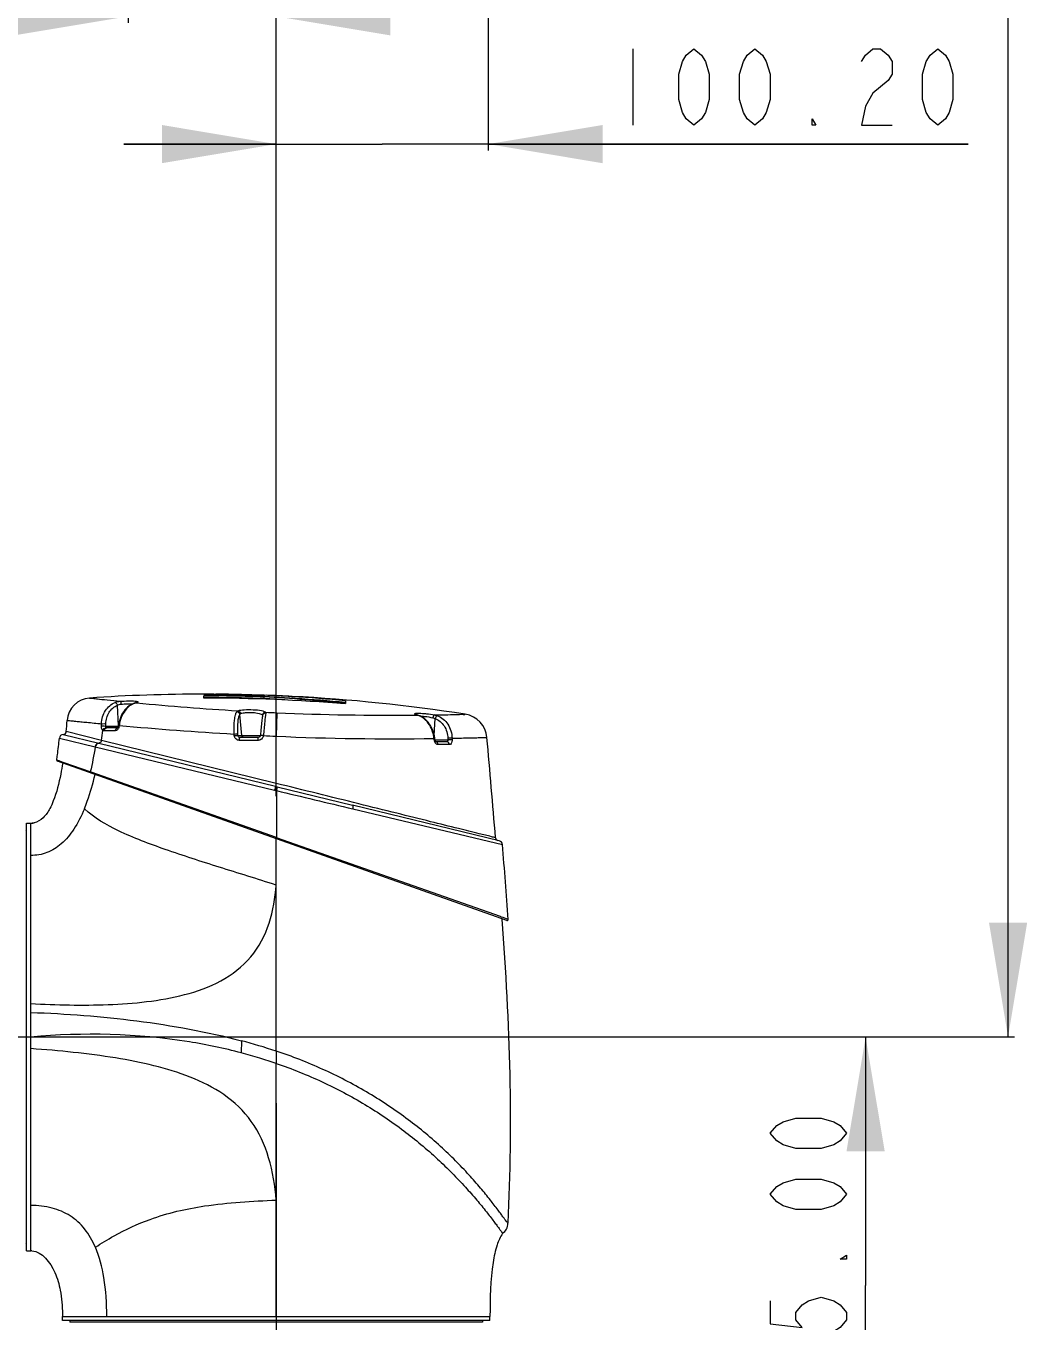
# Model space of a CAD drawing. Header units: millimetres. Extents: x 0 to 1173, y -4 to 841.
# Drawn here: x 1005.9 to 1084.8, y 190.2 to 292.3 of the extents above; entities that cross this region are included whole.
import ezdxf

# ---------------------------------------------------------------- set-up
doc = ezdxf.new("R2010")
doc.units = ezdxf.units.MM
doc.header["$LTSCALE"] = 65.395
doc.layers.get('0').update_dxf_attribs({"linetype": 'CONTINUOUS'})
for name, color, linetype in [('0_END_MODULE_W_CAM_SOLIFIED_BL2', 7, 'CONTINUOUS'), ('J_900_EXP_DH_BL10', 7, 'CONTINUOUS'), ('J_900_EXP_DH_BL9', 7, 'CONTINUOUS'), ('TMA25S_ARM1_756_BL8', 7, 'CONTINUOUS'), ('TMBB_BASE_CNN_BL7', 7, 'CONTINUOUS')]:
    doc.layers.add(name, color=color, linetype=linetype)
doc.styles.get("Standard").update_dxf_attribs({"font": 'txt', "width": 0.8})
doc.dimstyles.new('DIMSTYLE_1', dxfattribs={"dimtxt": 6, "dimasz": 9, "dimexe": 0.5, "dimexo": 0, "dimgap": 1.5, "dimtad": 1, "dimlfac": 6, "dimzin": 0, "dimdsep": 46, "dimtxsty": 'Standard', "dimblk": '_FILLED', "dimblk1": '_FILLED', "dimblk2": '_FILLED', "dimcen": 0.09, "dimadec": 0, "dimazin": 0, "dimtp": 0.01, "dimtm": 0.01, "dimtfac": 1, "dimtofl": 0, "dimtmove": 0, "dimatfit": 3, "dimldrblk": '_FILLED', "dimfxl": 0, "dimtolj": 1, "dimtzin": 0, "dimarcsym": 0})

# ---------------------------------------------------------------- blocks, each defined once
blk = doc.blocks.new('_FILLED')
at = {"color": 0, "linetype": 'ByBlock'}
blk.add_solid([(0, 0), (-1, 0.167), (-1, -0.167)], dxfattribs=at)
blk = doc.blocks.new('*D39')
at = {"color": 2, "linetype": 'Continuous'}
for p, q in [((1047.41, 529.81), (1083.8, 529.81)), ((1083.3, 529.81), (1083.3, 371.23)), ((1083.3, 212.65), (1083.3, 371.23)), ((1010.83, 212.65), (1083.8, 212.65))]:
    blk.add_line(p, q, dxfattribs=at)
at = {"color": 2, "linetype": 'Continuous', "xscale": 9, "yscale": 9, "zscale": 9}
for p, rotation in [((1083.3, 529.81), 90), ((1083.3, 212.65), 270)]:
    blk.add_blockref('_FILLED', p, dxfattribs=dict(at, rotation=rotation))
blk = doc.blocks.new('*D34')
at = {"color": 2, "linetype": 'Continuous'}
for p, q in [((988.7, 212.65), (1072.58, 212.65)), ((1072.08, 212.65), (1072.08, 193.07)), ((1072.08, 173.48), (1072.08, 193.07)), ((1013.32, 173.48), (1072.58, 173.48))]:
    blk.add_line(p, q, dxfattribs=at)
at = {"color": 2, "linetype": 'Continuous', "xscale": 9, "yscale": 9, "zscale": 9}
for p, rotation in [((1072.08, 212.65), 90), ((1072.08, 173.48), 270)]:
    blk.add_blockref('_FILLED', p, dxfattribs=dict(at, rotation=rotation))
blk = doc.blocks.new('*D36')
at = {"color": 2, "linetype": 'Continuous'}
for p, q in [((983.5, 232.32), (983.5, 157.01)), ((1025.66, 207.45), (1025.66, 157.01)), ((983.5, 157.51), (971.5, 157.51)), ((971.5, 157.51), (1004.58, 157.51)), ((1077.62, 157.51), (1004.58, 157.51)), ((1025.66, 157.51), (1077.62, 157.51))]:
    blk.add_line(p, q, dxfattribs=at)
at = {"color": 2, "linetype": 'Continuous', "xscale": 9, "yscale": 9, "zscale": 9}
blk.add_blockref('_FILLED', (983.5, 157.51), dxfattribs=at)
at = {"color": 2, "linetype": 'Continuous', "xscale": 9, "yscale": 9, "zscale": 9, "rotation": 180}
blk.add_blockref('_FILLED', (1025.66, 157.51), dxfattribs=at)
blk = doc.blocks.new('J_900_EXP_DH_BL9', base_point=(532.0064, 323.1577))
at = {"layer": 'J_900_EXP_DH_BL9', "color": 7, "linetype": 'Continuous'}
for p, q in [((1005.9969, 228.8491), (1005.9469, 228.8991)), ((1005.9969, 196.4491), (1005.9469, 196.3991))]:
    blk.add_line(p, q, dxfattribs=at)
blk = doc.blocks.new('*D38')
at = {"color": 2, "linetype": 'Continuous'}
for p, q in [((1014, 386.78), (1014, 292.52)), ((1014, 293.02), (1002, 293.02)), ((1002, 293.02), (1019.83, 293.02)), ((1080.64, 293.02), (1019.83, 293.02)), ((1025.66, 239.99), (1025.66, 293.52)), ((1025.66, 293.02), (1080.64, 293.02))]:
    blk.add_line(p, q, dxfattribs=at)
at = {"color": 2, "linetype": 'Continuous', "xscale": 9, "yscale": 9, "zscale": 9}
blk.add_blockref('_FILLED', (1014, 293.02), dxfattribs=at)
at = {"color": 2, "linetype": 'Continuous', "xscale": 9, "yscale": 9, "zscale": 9, "rotation": 180}
blk.add_blockref('_FILLED', (1025.66, 293.02), dxfattribs=at)
blk = doc.blocks.new('*D40')
at = {"color": 2, "linetype": 'Continuous'}
for p, q in [((1042.36, 519.1), (1042.36, 282.46)), ((1025.66, 282.96), (1013.66, 282.96)), ((1013.66, 282.96), (1034.01, 282.96)), ((1025.66, 231.62), (1025.66, 283.46)), ((1080.16, 282.96), (1034.01, 282.96)), ((1042.36, 282.96), (1080.16, 282.96))]:
    blk.add_line(p, q, dxfattribs=at)
at = {"color": 2, "linetype": 'Continuous', "xscale": 9, "yscale": 9, "zscale": 9}
blk.add_blockref('_FILLED', (1025.66, 282.96), dxfattribs=at)
at = {"color": 2, "linetype": 'Continuous', "xscale": 9, "yscale": 9, "zscale": 9, "rotation": 180}
blk.add_blockref('_FILLED', (1042.36, 282.96), dxfattribs=at)
blk = doc.blocks.new('0_END_MODULE_W_CAM_SOLIFIED_BL2', base_point=(670.806, 355.8574))
at = {"layer": '0_END_MODULE_W_CAM_SOLIFIED_BL2', "color": 2, "linetype": 'Continuous'}
dim = blk.add_linear_dim(base=(1083.297, 212.6491), p1=(1047.4124, 529.8074), p2=(1010.8302, 212.6491), angle=270, dimstyle='DIMSTYLE_1', dxfattribs=at)
dim.commit()
dim.dimension.update_dxf_attribs({"geometry": '*D39', "text_midpoint": (1083.297, 354.4283), "dimtype": 160})
blk = doc.blocks.new('TMBB_BASE_CNN_BL7', base_point=(653.7669, 254.0207))
at = {"layer": 'TMBB_BASE_CNN_BL7', "color": 2, "linetype": 'Continuous'}
for points in [[(1070.5756, 205.0658), (1070.0756, 204.4658), (1069.5756, 204.1658), (1068.5756, 203.8658), (1066.5756, 203.8658), (1065.5756, 204.1658), (1065.0756, 204.4658), (1064.5755, 205.0658), (1065.0756, 205.6658), (1065.5756, 205.9658), (1066.5756, 206.2658), (1068.5756, 206.2658), (1069.5756, 205.9658), (1070.0756, 205.6658), (1070.5756, 205.0658)], [(1070.5756, 200.2658), (1070.0756, 199.6658), (1069.5756, 199.3658), (1068.5756, 199.0658), (1066.5756, 199.0658), (1065.5756, 199.3658), (1065.0756, 199.6658), (1064.5755, 200.2658), (1065.0756, 200.8658), (1065.5756, 201.1658), (1066.5756, 201.4658), (1068.5756, 201.4658), (1069.5756, 201.1658), (1070.0756, 200.8658), (1070.5756, 200.2658)], [(1070.5756, 195.4658), (1070.5756, 195.1658), (1070.0756, 195.1658), (1070.5756, 195.4658)], [(1064.5755, 191.8658), (1064.5755, 190.0658), (1067.0756, 189.7658), (1066.5756, 190.3658), (1066.5756, 190.9658), (1067.0756, 191.5658), (1067.5756, 191.8658), (1068.5756, 192.1658), (1069.5756, 191.8658), (1070.0756, 191.5658), (1070.5756, 190.9658), (1070.5756, 190.3658), (1070.0756, 189.7658), (1069.5756, 189.4658)]]:
    blk.add_lwpolyline(points, dxfattribs=at)
dim = blk.add_linear_dim(base=(1072.0756, 212.6491), p1=(1013.3164, 173.4824), p2=(988.6969, 212.6491), angle=90, dimstyle='DIMSTYLE_1', dxfattribs=at)
dim.commit()
dim.dimension.update_dxf_attribs({"geometry": '*D34', "text_midpoint": (1072.0756, 178.6658), "dimtype": 160})
blk = doc.blocks.new('TMA25S_ARM1_756_BL8', base_point=(656.9901, 283.1745))
at = {"layer": 'TMA25S_ARM1_756_BL8', "color": 2, "linetype": 'Continuous'}
dim = blk.add_linear_dim(base=(1025.6636, 157.5114), p1=(983.4969, 232.3158), p2=(1025.6636, 207.4491), dimstyle='DIMSTYLE_1', dxfattribs=at)
dim.commit()
dim.dimension.update_dxf_attribs({"geometry": '*D36', "text_midpoint": (1048.8242, 157.5114), "dimtype": 160})
blk = doc.blocks.new('J_900_EXP_DH_BL10', base_point=(658.2783, 323.5593))
at = {"layer": 'J_900_EXP_DH_BL10', "color": 2, "linetype": 'Continuous'}
blk.add_line((1053.7593, 290.4597), (1053.7593, 284.4597), dxfattribs=at)
at = {"layer": 'J_900_EXP_DH_BL10', "color": 7, "linetype": 'Continuous'}
for p, q in [((1014.3163, 238.8567), (1014.1872, 238.7901)), ((1014.3725, 238.8812), (1014.316, 238.8566)), ((1014.3163, 238.8567), (1014.316, 238.8566)), ((1014.4282, 238.9036), (1014.3725, 238.8812)), ((1014.4827, 238.9236), (1014.4282, 238.9036)), ((1014.5359, 238.9409), (1014.4827, 238.9236)), ((1014.5877, 238.9555), (1014.5359, 238.9409)), ((1014.5955, 238.9575), (1014.5877, 238.9555)), ((1014.6024, 238.9595), (1014.5918, 238.9566)), ((1019.9694, 239.6169), (1019.9694, 239.6491)), ((1019.9694, 239.3342), (1019.9694, 239.5073)), ((1020.7546, 239.6462), (1020.8914, 239.6452)), ((1024.6931, 239.4298), (1024.6931, 239.2962)), ((1024.7229, 239.4619), (1024.6949, 239.4635)), ((1024.7207, 239.5565), (1024.7207, 239.4605)), ((1026.8572, 239.4508), (1026.9136, 239.4474)), ((1031.1234, 238.9181), (1031.1015, 238.9206)), ((1031.1234, 239.1202), (1031.1234, 238.9181)), ((1013.2309, 237.163), (1013.157, 238.7811)), ((1022.9417, 236.3846), (1022.7996, 238.0555)), ((1024.5837, 237.9488), (1024.5735, 237.8827)), ((1024.5857, 237.9607), (1024.5837, 237.9488)), ((1024.5857, 237.9607), (1024.5854, 237.9591)), ((1025.719, 238.1832), (1025.6517, 236.3334)), ((1036.6862, 238.0338), (1036.6854, 238.0342)), ((1036.6895, 238.0321), (1036.6862, 238.0338)), ((1036.6877, 237.9931), (1036.777, 237.9939)), ((1036.8156, 237.9877), (1036.816, 237.9876)), ((1036.85, 237.9771), (1036.8156, 237.9877)), ((1036.895, 237.9619), (1036.85, 237.9771)), ((1036.9963, 237.9224), (1036.9855, 237.9269)), ((1012.2329, 237.1346), (1013.2322, 237.1346)), ((1013.1773, 236.9824), (1012.3037, 236.9824)), ((1013.1684, 236.9921), (1013.1643, 236.9876)), ((1013.2345, 237.1903), (1013.2286, 237.1451)), ((1013.2295, 237.145), (1013.2286, 237.1451)), ((1013.239, 237.2233), (1013.2345, 237.1903)), ((1013.2679, 237.3887), (1013.239, 237.2233)), ((1013.2956, 237.1829), (1013.2904, 237.1375)), ((1038.1107, 236.3972), (1038.1717, 237.7304)), ((1008.5788, 236.1733), (1011.3972, 235.4994)), ((1008.8928, 236.474), (1011.6897, 235.7875)), ((1011.9088, 236.0062), (1009.1287, 236.7027)), ((1011.6897, 235.7875), (1011.7015, 235.7846)), ((1011.7015, 235.7846), (1025.6052, 232.3899)), ((1025.6586, 232.6165), (1011.9089, 236.0062)), ((1012.9868, 236.7583), (1012.0998, 236.7583)), ((1022.3569, 236.3869), (1022.3494, 236.5042)), ((1022.6487, 236.3846), (1022.6413, 236.502)), ((1022.6487, 236.3846), (1024.4144, 236.3846)), ((1024.2479, 236.2324), (1022.8063, 236.2324)), ((1038.0902, 236.1425), (1038.0888, 236.1537)), ((1038.1014, 236.0519), (1038.0902, 236.1425)), ((1038.147, 236.1927), (1038.1176, 236.368)), ((1038.151, 236.1618), (1038.147, 236.1927)), ((1038.1529, 236.147), (1038.151, 236.1618)), ((1038.1636, 236.0601), (1038.1529, 236.147)), ((1038.1636, 236.0512), (1039.1775, 236.0512)), ((1038.2132, 235.8991), (1038.213, 235.8991)), ((1039.1035, 235.8991), (1038.2368, 235.8991)), ((1039.1737, 236.1752), (1039.1775, 236.0512)), ((1039.5112, 236.1765), (1039.5149, 236.0527)), ((1011.3971, 235.4989), (1011.4092, 235.4971)), ((1011.4091, 235.4966), (1025.5318, 232.0869)), ((1039.3071, 235.6725), (1038.4031, 235.672)), ((1008.5713, 234.3843), (1008.3707, 234.454)), ((1043.8234, 221.828), (1008.4253, 234.3631)), ((1008.6784, 234.3469), (1008.5713, 234.3843)), ((1008.9607, 234.2481), (1008.6784, 234.3469)), ((1011.0173, 233.5241), (1008.9607, 234.2481)), ((1011.0812, 233.5016), (1011.0174, 233.5241)), ((1025.6726, 228.3484), (1011.0812, 233.5016)), ((1025.5318, 232.0869), (1025.6716, 232.0533)), ((1025.6052, 232.3899), (1025.7426, 232.3563)), ((1025.7426, 232.3563), (1031.6604, 230.913)), ((1043.2264, 228.0935), (1031.6604, 230.913)), ((1031.6908, 230.6107), (1043.4797, 227.7968)), ((1005.9969, 229.4824), (1006.3302, 229.4824)), ((1005.9969, 195.8162), (1005.9969, 229.4824)), ((1006.3302, 229.4824), (1006.3302, 229.4307)), ((1006.3302, 218.35), (1006.3302, 229.4307)), ((1025.6576, 228.164), (1025.6576, 228.2663)), ((1025.6895, 228.3425), (1025.6726, 228.3484)), ((1043.3299, 222.126), (1025.6895, 228.3425)), ((1043.3567, 222.1166), (1043.3299, 222.126)), ((1043.4161, 222.0956), (1043.3567, 222.1166)), ((1043.5271, 222.0564), (1043.4161, 222.0956)), ((1043.4291, 221.9678), (1043.4317, 221.9313)), ((1043.6699, 222.006), (1043.5271, 222.0564)), ((1043.9343, 221.9125), (1043.6699, 222.006)), ((1006.3304, 215.2763), (1006.3302, 218.35)), ((1006.3301, 214.5747), (1006.3304, 215.2763)), ((1006.3302, 195.8159), (1006.3302, 212.6475)), ((1022.92, 212.3485), (1022.9082, 211.3993)), ((1025.6664, 211.5344), (1025.6664, 210.567)), ((1005.9969, 195.8159), (1006.3302, 195.8159)), ((1006.3302, 195.8159), (1006.3435, 195.8158)), ((1008.8293, 190.8158), (1008.8295, 190.8071)), ((1008.8295, 190.7988), (1008.8296, 190.7941)), ((1008.8302, 190.7324), (1008.8303, 190.7186)), ((1008.8303, 190.7186), (1008.8303, 190.7047)), ((1008.8303, 190.7047), (1008.8304, 190.6908)), ((1008.8304, 190.6908), (1008.8304, 190.6769)), ((1008.8304, 190.6769), (1008.8304, 190.663)), ((1008.8304, 190.663), (1008.8304, 190.6491)), ((1008.8304, 190.6491), (1042.4969, 190.6491)), ((1008.8304, 190.3158), (1008.8304, 190.6491)), ((1042.4966, 190.3158), (1008.8304, 190.3158)), ((1009.4136, 190.3158), (1009.4136, 190.1991)), ((1041.9136, 190.1991), (1009.4136, 190.1991)), ((1041.9136, 190.3158), (1041.9136, 190.1991)), ((1042.4969, 190.3158), (1042.4969, 190.6491))]:
    blk.add_line(p, q, dxfattribs=at)
at = {"layer": 'J_900_EXP_DH_BL10', "color": 2, "linetype": 'Continuous'}
for points in [[(1058.5594, 284.4597), (1057.9593, 284.9597), (1057.6593, 285.4597), (1057.3593, 286.4597), (1057.3593, 288.4597), (1057.6593, 289.4597), (1057.9593, 289.9597), (1058.5594, 290.4597), (1059.1593, 289.9597), (1059.4593, 289.4597), (1059.7593, 288.4597), (1059.7593, 286.4597), (1059.4593, 285.4597), (1059.1593, 284.9597), (1058.5594, 284.4597)], [(1063.3593, 284.4597), (1062.7593, 284.9597), (1062.4593, 285.4597), (1062.1593, 286.4597), (1062.1593, 288.4597), (1062.4593, 289.4597), (1062.7593, 289.9597), (1063.3593, 290.4597), (1063.9593, 289.9597), (1064.2594, 289.4597), (1064.5593, 288.4597), (1064.5593, 286.4597), (1064.2594, 285.4597), (1063.9593, 284.9597), (1063.3593, 284.4597)], [(1071.7593, 289.4597), (1072.0593, 289.9597), (1072.6594, 290.4597), (1073.2593, 290.4597), (1073.8593, 289.9597), (1074.1593, 289.4597), (1074.1593, 288.4597), (1073.8593, 287.9597)], [(1077.7593, 284.4597), (1077.1593, 284.9597), (1076.8593, 285.4597), (1076.5593, 286.4597), (1076.5593, 288.4597), (1076.8593, 289.4597), (1077.1593, 289.9597), (1077.7593, 290.4597), (1078.3594, 289.9597), (1078.6593, 289.4597), (1078.9593, 288.4597), (1078.9593, 286.4597), (1078.6593, 285.4597), (1078.3594, 284.9597), (1077.7593, 284.4597)], [(1073.8593, 287.9597), (1072.6594, 286.9597), (1072.0593, 285.9597), (1071.7593, 284.4597), (1074.1593, 284.4597)], [(1068.1593, 284.4597), (1067.8593, 284.4597), (1067.8593, 284.9597), (1068.1593, 284.4597)]]:
    blk.add_lwpolyline(points, dxfattribs=at)
at = {"layer": 'J_900_EXP_DH_BL10', "color": 7, "linetype": 'Continuous'}
for points in [[(1014.6424, 238.9724), (1014.6435, 238.9729), (1014.643, 238.9727), (1014.6399, 238.9715), (1014.634, 238.9693), (1014.6258, 238.9665), (1014.6154, 238.9632), (1014.6024, 238.9595)], [(1014.1872, 238.7901), (1014.0694, 238.7138), (1013.956, 238.6249), (1013.8479, 238.5238), (1013.7463, 238.4115), (1013.6517, 238.2886), (1013.5646, 238.1559), (1013.4863, 238.0148), (1013.4169, 237.8663), (1013.3571, 237.7114), (1013.3074, 237.5518), (1013.2679, 237.3887)], [(1024.5735, 237.8827), (1024.5626, 237.8046), (1024.5511, 237.7154), (1024.5389, 237.6158), (1024.5262, 237.5063), (1024.513, 237.3879), (1024.4994, 237.2618), (1024.4856, 237.1293), (1024.4717, 236.9914), (1024.4577, 236.8492), (1024.4437, 236.7038), (1024.4299, 236.5563), (1024.4144, 236.3851)], [(1036.816, 237.9876), (1036.8015, 237.9919), (1036.7798, 237.9986), (1036.7603, 238.0049), (1036.743, 238.0108), (1036.7277, 238.0163), (1036.7148, 238.0212), (1036.704, 238.0256), (1036.6954, 238.0294), (1036.6895, 238.0321)], [(1036.9855, 237.9269), (1036.9401, 237.9451), (1036.895, 237.9619)], [(1037.1489, 237.8469), (1037.0204, 237.9119), (1036.9963, 237.9224)], [(1038.1176, 236.368), (1038.077, 236.5408), (1038.0252, 236.71), (1037.9626, 236.8741), (1037.8898, 237.0314), (1037.8072, 237.1807), (1037.7154, 237.3209), (1037.6154, 237.4506), (1037.5078, 237.5689), (1037.3935, 237.6749), (1037.2735, 237.7678), (1037.1489, 237.8469)], [(1012.3037, 236.9824), (1012.2992, 236.9826), (1012.2948, 236.983), (1012.2906, 236.9837), (1012.2864, 236.9847), (1012.2824, 236.986), (1012.2785, 236.9875), (1012.2747, 236.9894), (1012.271, 236.9914), (1012.2674, 236.9938)], [(1013.2066, 237.0586), (1013.1973, 237.0374), (1013.1873, 237.0188), (1013.1774, 237.0036), (1013.1684, 236.9921)], [(1013.2217, 237.1071), (1013.2149, 237.0821), (1013.2066, 237.0586)], [(1013.2286, 237.1451), (1013.2269, 237.1332), (1013.2217, 237.1071)], [(1038.1865, 235.9702), (1038.1784, 235.9925), (1038.1715, 236.0168), (1038.1662, 236.0423), (1038.1636, 236.0601)], [(1038.2344, 235.8964), (1038.2293, 235.9009), (1038.2221, 235.9086), (1038.2137, 235.9194), (1038.2046, 235.9334), (1038.1953, 235.9504), (1038.1865, 235.9702)], [(1038.2368, 235.8946), (1038.2368, 235.8947), (1038.2344, 235.8964)], [(1006.3302, 212.6475), (1006.3302, 212.6509), (1006.3302, 212.6542), (1006.3302, 212.6575), (1006.3304, 212.6608), (1006.3306, 212.6641), (1006.331, 212.6673), (1006.3317, 212.6705), (1006.3325, 212.6736), (1006.3336, 212.6767)]]:
    blk.add_lwpolyline(points, dxfattribs=at)
for centre, radius, start, end in [((1011.0906, 237.4444), 1.9006, 93.898343, 176.147113), ((1020.0263, 106.3158), 133.3333, 90.024449, 93.898343), ((1014.9142, 237.6574), 1.3252, 114.276611, 119.431598), ((1015.2421, 236.9274), 2.1255, 113.192137, 114.24341), ((1015.1215, 237.2142), 1.8143, 109.859092, 113.258497), ((1014.6417, 238.768), 0.195, 96.756829, 103.698608), ((1014.6416, 238.7687), 0.1943, 88.601164, 96.76349), ((1034.2658, 438.9495), 200.9467, 264.396778, 266.683927), ((1019.9506, 119.016), 120.6329, 89.618142, 89.991106), ((1021.0661, 126.4532), 113.1691, 90.157791, 90.555245), ((1020.1473, 106.3572), 133.1503, 88.043539, 90.076579), ((1020.1474, 106.3571), 133.0168, 88.041606, 90.076687), ((1020.0263, 106.3158), 133.0185, 85.21553, 90.024507), ((1021.066, 126.4212), 113.201, 88.149742, 90.157697), ((1021.3266, 126.5947), 113.0127, 88.278954, 90.290063), ((1018.8525, 132.4775), 107.1454, 86.874204, 88.982867), ((1019.9505, 119.0012), 120.6477, 88.266909, 89.55317), ((1018.5255, 131.2941), 108.3114, 83.321979, 86.735649), ((1018.533, 131.3916), 108.0803, 85.730904, 86.732641), ((1020.1114, 124.7277), 114.9212, 86.634834, 87.701302), ((1018.8409, 132.3042), 107.3191, 83.439963, 86.85815), ((1021.0647, 126.3895), 113.2327, 87.038426, 88.05182), ((1020.1056, 124.6401), 115.009, 84.502677, 86.606414), ((1020.0263, 106.3158), 133.3333, 81.146627, 87.038455), ((1020.1054, 124.6285), 114.8873, 84.50293, 86.468443), ((1014.9664, 237.5647), 1.4316, 119.429476, 124.317261), ((1032.0467, 387.7774), 149.728, 267.236506, 267.577881), ((1034.8687, 449.6165), 211.6312, 267.522079, 270.492463), ((1036.7707, 237.8334), 0.1606, 73.777083, 87.811258), ((1036.4411, 236.8184), 1.2226, 73.179676, 74.050883), ((1036.2176, 236.1857), 1.8939, 67.11935, 68.504983), ((1036.4491, 236.7342), 1.2985, 65.295773, 67.123809), ((1036.9725, 235.8641), 2.0591, 88.066652, 89.386425), ((1040.2349, 236.0564), 2.0283, 5.054584, 81.146627), ((957.1266, 241.0669), 52.1849, 355.202737, 356.160062), ((975.9324, 238.4069), 35.9853, 357.977919, 358.260869), ((977.0106, 238.4083), 35.2454, 357.929013, 358.219208), ((1013.1773, 236.8372), 0.1452, 90.009402, 94.952045), ((1012.7907, 237.1722), 0.4953, 328.447083, 332.8242), ((1012.6772, 237.218), 0.6181, 344.863732, 352.518328), ((1015.9955, 236.8352), 2.7219, 169.468534, 172.662048), ((1036.299, 483.3468), 247.2364, 264.661445, 266.765521), ((1008.9105, 236.1411), 0.3333, 93.044525, 174.456821), ((1008.8796, 236.7237), 0.25, 273.044525, 355.189771), ((969.8798, 242.2187), 42.485, 351.591844, 352.6539), ((1038.5218, 512.1965), 276.1632, 267.120807, 267.328867), ((495.1114, 233.4924), 530.5479, 359.905403, 0.306806), ((1034.8667, 443.6799), 207.5512, 267.455309, 270.889506), ((1035.2765, 235.8227), 2.8317, 6.713743, 9.990338), ((1038.7152, 236.1283), 0.6185, 187.096828, 190.991566), ((1038.712, 236.1276), 0.6153, 190.983283, 194.792145), ((1038.6893, 236.1215), 0.5917, 194.784128, 198.653082), ((1038.2131, 235.7536), 0.1455, 80.691811, 89.966466), ((-212.3062, 124.5065), 1259.5268, 4.7287869, 5.0892142), ((1008.4531, 234.4417), 0.0833, 171.521383, 250.5), ((1524.5704, 2300.5116), 2127.7734, 256.439624, 256.6062964), ((1006.3302, 230.7437), 1.2613, 270.0001, 270.63051), ((1006.3302, 230.7458), 1.2634, 270.630496, 271.260123), ((1006.3302, 230.7475), 1.2651, 271.260109, 271.889255), ((1006.3301, 230.7487), 1.2663, 271.889241, 272.518209), ((1006.3301, 230.7495), 1.2671, 272.518195, 273.147286), ((1006.3301, 230.7498), 1.2674, 273.147272, 273.776792), ((1006.3298, 230.7482), 1.2656, 277.58646, 281.573186), ((1043.1825, 228.3615), 0.25, 184.716098, 256.3), ((1043.1475, 227.7696), 0.3333, 4.677654, 76.3), ((496.6466, 182.5891), 548.6986, 4.109718, 4.725997), ((1043.8512, 221.9066), 0.0833, 250.5, 4.092825), ((1011.6182, 169.1828), 44.6208, 71.649108, 75.32788), ((1012.6205, 172.283), 40.4466, 73.123894, 75.264822), ((1013.0114, 173.5689), 39.1025, 71.116989, 73.1249), ((1006.3297, 194.6776), 1.1383, 85.646736, 89.306942)]:
    blk.add_arc(centre, radius, start, end, dxfattribs=at)
for points, knots in [([(1010.9614, 239.3406), (1010.9084, 239.337), (1011.3705, 239.3101), (1011.5892, 239.2649), (1012.4772, 239.1819), (1013.0298, 239.121), (1013.3742, 239.086)], [0, 0, 0, 0, 0.0656347, 0.25836529, 0.57194365, 1, 1, 1, 1]), ([(1011.9012, 237.3148), (1011.9165, 237.6754), (1012.1069, 238.3756), (1012.6604, 238.8726), (1012.9668, 238.9959)], [0, 0, 0, 0, 0.52215234, 1, 1, 1, 1]), ([(1012.9668, 238.9959), (1012.9854, 238.9943), (1013.0792, 238.9537), (1013.1316, 238.8567), (1013.157, 238.7811)], [0, 0, 0, 0, 0.18997283, 1, 1, 1, 1]), ([(1013.3742, 239.086), (1013.59, 239.1015), (1013.9691, 239.116), (1014.4476, 239.1142), (1014.6594, 239.0797), (1014.7948, 239.0578), (1014.7401, 238.9722), (1014.6834, 238.973), (1014.6456, 238.963)], [0, 0, 0, 0, 0.41321118, 0.74597658, 0.84816524, 0.89822731, 0.92530899, 1, 1, 1, 1]), ([(1013.3744, 239.086), (1013.3998, 239.0764), (1013.4198, 238.9809), (1013.4346, 238.9115), (1013.4391, 238.8593)], [0, 0, 0, 0, 0.34177395, 1, 1, 1, 1]), ([(1013.4391, 238.8593), (1013.6071, 238.8747), (1013.8272, 238.8867), (1014.0474, 238.8864), (1014.0989, 238.8853)], [0, 0, 0, 0, 0.76598555, 1, 1, 1, 1]), ([(1014.0989, 238.8853), (1014.1221, 238.8849), (1014.2054, 238.8825), (1014.2886, 238.8774), (1014.3482, 238.8706)], [0, 0, 0, 0, 0.27932548, 1, 1, 1, 1]), ([(1014.3694, 238.8654), (1014.3602, 238.8662), (1014.3419, 238.8656), (1014.3244, 238.8604), (1014.3163, 238.8567)], [0, 0, 0, 0, 0.50874977, 1, 1, 1, 1]), ([(1012.239, 237.313), (1012.2494, 237.6271), (1012.4095, 238.2386), (1012.8904, 238.6735), (1013.157, 238.7811)], [0, 0, 0, 0, 0.52229456, 1, 1, 1, 1]), ([(1014.1594, 238.7471), (1014.0534, 238.6749), (1013.6345, 238.3016), (1013.3978, 237.7537), (1013.3195, 237.3327)], [0, 0, 0, 0, 0.23044744, 1, 1, 1, 1]), ([(1022.3493, 236.5043), (1022.332, 236.8691), (1022.3335, 237.3766), (1022.4286, 237.9658), (1022.5026, 238.1918), (1022.5543, 238.2714)], [0, 0, 0, 0, 0.61061806, 0.84131551, 1, 1, 1, 1]), ([(1022.6413, 236.502), (1022.6211, 236.8222), (1022.6159, 237.268), (1022.6922, 237.7864), (1022.7547, 237.9854), (1022.7996, 238.0555)], [0, 0, 0, 0, 0.61102389, 0.84163051, 1, 1, 1, 1]), ([(1022.6422, 238.3393), (1022.7996, 238.3957), (1023.2104, 238.4323), (1023.8285, 238.4355), (1024.3624, 238.3851), (1024.6837, 238.3042), (1024.7987, 238.2564), (1024.8278, 238.2235)], [0, 0, 0, 0, 0.22568678, 0.54705089, 0.84019041, 0.94070625, 1, 1, 1, 1]), ([(1022.8613, 238.115), (1022.9813, 238.17), (1023.3072, 238.2084), (1023.7934, 238.2111), (1024.214, 238.1591), (1024.4655, 238.0798), (1024.5534, 238.0297), (1024.5738, 237.9995)], [0, 0, 0, 0, 0.22523587, 0.54520061, 0.83682855, 0.9376994, 1, 1, 1, 1]), ([(1024.8278, 238.2235), (1024.7674, 238.2239), (1024.6426, 238.1775), (1024.581, 238.0594), (1024.5738, 237.9995)], [0, 0, 0, 0, 0.49997497, 1, 1, 1, 1]), ([(1024.5738, 237.9995), (1024.5778, 237.9936), (1024.5838, 237.9792), (1024.5848, 237.9638), (1024.5845, 237.9557)], [0, 0, 0, 0, 0.46902038, 1, 1, 1, 1]), ([(1024.8387, 238.1554), (1024.781, 238.1578), (1024.6612, 238.1232), (1024.5954, 238.0158), (1024.5857, 237.9607)], [0, 0, 0, 0, 0.50821722, 1, 1, 1, 1]), ([(1024.8387, 238.1554), (1024.7996, 237.9325), (1024.7394, 237.3402), (1024.6815, 236.7488), (1024.6502, 236.3819)], [0, 0, 0, 0, 0.38071722, 1, 1, 1, 1]), ([(1036.6032, 238.0577), (1036.5843, 238.0675), (1036.5302, 238.098), (1036.6272, 238.1501), (1036.741, 238.1431), (1036.9449, 238.1502), (1037.1982, 238.1307), (1037.5983, 238.0929), (1037.9082, 238.0483), (1038.1169, 238.012)], [0, 0, 0, 0, 0.03890479, 0.06925845, 0.14616793, 0.26899143, 0.42894464, 0.61365974, 1, 1, 1, 1]), ([(1036.777, 237.9939), (1036.7588, 237.9993), (1036.6999, 238.0175), (1036.6412, 238.038), (1036.6032, 238.0577)], [0, 0, 0, 0, 0.30695863, 1, 1, 1, 1]), ([(1036.9539, 237.9306), (1036.9612, 237.9306), (1036.9757, 237.9293), (1036.9897, 237.9251), (1036.9963, 237.9224)], [0, 0, 0, 0, 0.50524741, 1, 1, 1, 1]), ([(1037.1738, 237.9145), (1037.2384, 237.9095), (1037.516, 237.8808), (1037.7917, 237.8335), (1038.0009, 237.7871)], [0, 0, 0, 0, 0.23225883, 1, 1, 1, 1]), ([(1038.1167, 238.012), (1038.0852, 238.0082), (1038.0319, 237.918), (1038.0105, 237.8411), (1038.0008, 237.7871)], [0, 0, 0, 0, 0.36658243, 1, 1, 1, 1]), ([(1038.1169, 238.012), (1038.4671, 238.0168), (1039.0273, 238.0291), (1039.925, 238.0364), (1040.1446, 238.0621), (1040.5974, 238.0527), (1040.5471, 238.0605)], [0, 0, 0, 0, 0.43228281, 0.74689365, 0.93723178, 1, 1, 1, 1]), ([(1038.3626, 237.9475), (1038.344, 237.9472), (1038.2469, 237.9092), (1038.1958, 237.8078), (1038.1717, 237.7304)], [0, 0, 0, 0, 0.18674052, 1, 1, 1, 1]), ([(1038.3626, 237.9475), (1038.6916, 237.8262), (1039.2935, 237.3078), (1039.4971, 236.5606), (1039.5112, 236.1765)], [0, 0, 0, 0, 0.47717027, 1, 1, 1, 1]), ([(1009.1943, 237.5721), (1009.1946, 237.5757), (1009.2173, 237.5656), (1009.2419, 237.5722), (1009.3007, 237.5631), (1009.4134, 237.5567), (1009.6134, 237.5369), (1009.9131, 237.5099), (1010.2974, 237.4721), (1010.969, 237.4055), (1011.5128, 237.353), (1011.9012, 237.3148)], [0, 0, 0, 0, 0.00400122, 0.01600524, 0.03601386, 0.06402501, 0.14389487, 0.25519126, 0.39728675, 0.56942587, 1, 1, 1, 1]), ([(1012.0149, 236.7866), (1011.9941, 236.8015), (1011.9088, 236.8986), (1011.8918, 237.0365), (1011.8953, 237.1372)], [0, 0, 0, 0, 0.20210431, 1, 1, 1, 1]), ([(1011.8953, 237.1372), (1011.9174, 237.1405), (1012.03, 237.1484), (1012.1431, 237.1445), (1012.2329, 237.1346)], [0, 0, 0, 0, 0.1984856, 1, 1, 1, 1]), ([(1011.9012, 237.3149), (1011.9233, 237.3182), (1012.0359, 237.3263), (1012.1492, 237.3226), (1012.239, 237.313)], [0, 0, 0, 0, 0.19837307, 1, 1, 1, 1]), ([(1012.0998, 236.7583), (1012.1047, 236.8158), (1012.1439, 236.9262), (1012.2531, 236.9824), (1012.3037, 236.9824)], [0, 0, 0, 0, 0.53329165, 1, 1, 1, 1]), ([(1012.2298, 237.0543), (1012.2288, 237.0638), (1012.231, 237.0856), (1012.2402, 237.1053), (1012.2463, 237.1155)], [0, 0, 0, 0, 0.4434896, 1, 1, 1, 1]), ([(1012.9868, 236.7583), (1012.9891, 236.7868), (1013.0071, 236.8835), (1013.0943, 236.9758), (1013.1648, 236.9819)], [0, 0, 0, 0, 0.28782353, 1, 1, 1, 1]), ([(1013.2128, 236.913), (1013.1985, 236.8898), (1013.1444, 236.8149), (1013.0528, 236.7583), (1012.9868, 236.7583)], [0, 0, 0, 0, 0.29185631, 1, 1, 1, 1]), ([(1013.29, 237.1376), (1013.2761, 237.1393), (1013.2559, 237.1418), (1013.2358, 237.1444), (1013.2295, 237.145)], [0, 0, 0, 0, 0.68875667, 1, 1, 1, 1]), ([(1013.296, 237.1828), (1013.2808, 237.1847), (1013.2662, 237.179), (1013.2357, 237.1955), (1013.2345, 237.1903)], [0, 0, 0, 0, 0.74161539, 1, 1, 1, 1]), ([(1038.0652, 236.3139), (1038.0375, 236.4712), (1037.8895, 237.0383), (1037.5353, 237.5747), (1037.1774, 237.8104)], [0, 0, 0, 0, 0.27140537, 1, 1, 1, 1]), ([(1038.1717, 237.7304), (1038.4603, 237.624), (1038.988, 237.1685), (1039.1632, 236.512), (1039.1737, 236.1752)], [0, 0, 0, 0, 0.47723412, 1, 1, 1, 1]), ([(1008.3707, 234.454), (1008.3907, 234.5882), (1008.4715, 235.1599), (1008.5361, 235.7338), (1008.5788, 236.1733)], [0, 0, 0, 0, 0.23509532, 1, 1, 1, 1]), ([(1011.6897, 235.7875), (1011.5865, 235.785), (1011.4471, 235.6736), (1011.4043, 235.538), (1011.3972, 235.4994)], [0, 0, 0, 0, 0.72472204, 1, 1, 1, 1]), ([(1011.7015, 235.7846), (1011.5983, 235.7821), (1011.459, 235.6707), (1011.4162, 235.5352), (1011.4091, 235.4966)], [0, 0, 0, 0, 0.72464132, 1, 1, 1, 1]), ([(1011.9088, 236.0062), (1011.9038, 235.977), (1011.8724, 235.8745), (1011.7676, 235.7894), (1011.6897, 235.7875)], [0, 0, 0, 0, 0.27564741, 1, 1, 1, 1]), ([(1022.3493, 236.5046), (1022.4102, 236.5098), (1022.5061, 236.5103), (1022.6073, 236.5152), (1022.6413, 236.502)], [0, 0, 0, 0, 0.62608228, 1, 1, 1, 1]), ([(1022.3569, 236.3869), (1022.4177, 236.3921), (1022.5136, 236.3927), (1022.6147, 236.3977), (1022.6487, 236.3846)], [0, 0, 0, 0, 0.62617066, 1, 1, 1, 1]), ([(1022.7633, 236.0057), (1022.6636, 236.0058), (1022.4554, 236.084), (1022.3633, 236.2869), (1022.3569, 236.3869)], [0, 0, 0, 0, 0.49865197, 1, 1, 1, 1]), ([(1022.8063, 236.2324), (1022.7664, 236.2324), (1022.6833, 236.2635), (1022.6499, 236.3454), (1022.6487, 236.3846)], [0, 0, 0, 0, 0.50461388, 1, 1, 1, 1]), ([(1022.7633, 236.0057), (1022.7642, 236.0597), (1022.7741, 236.1169), (1022.7825, 236.2324), (1022.8063, 236.2324)], [0, 0, 0, 0, 0.69438707, 1, 1, 1, 1]), ([(1024.2289, 236.0045), (1024.2293, 236.0587), (1024.2282, 236.1377), (1024.2407, 236.1992), (1024.2418, 236.2324), (1024.2479, 236.2324)], [0, 0, 0, 0, 0.7070728, 0.92023546, 1, 1, 1, 1]), ([(1024.65, 236.3819), (1024.6403, 236.2815), (1024.5398, 236.0809), (1024.3301, 236.0044), (1024.2289, 236.0045)], [0, 0, 0, 0, 0.49950857, 1, 1, 1, 1]), ([(1024.6502, 236.3819), (1024.5947, 236.3873), (1024.514, 236.3962), (1024.4492, 236.3903), (1024.415, 236.3915), (1024.4144, 236.3851)], [0, 0, 0, 0, 0.7049553, 0.91910299, 1, 1, 1, 1]), ([(1038.0888, 236.1536), (1038.1042, 236.1555), (1038.1168, 236.1647), (1038.1514, 236.1564), (1038.151, 236.1618)], [0, 0, 0, 0, 0.74149101, 1, 1, 1, 1]), ([(1038.1014, 236.0519), (1038.1168, 236.0539), (1038.1295, 236.0631), (1038.1639, 236.0548), (1038.1636, 236.0601)], [0, 0, 0, 0, 0.74150104, 1, 1, 1, 1]), ([(1038.4031, 235.672), (1038.3801, 235.672), (1038.2738, 235.6931), (1038.1965, 235.7859), (1038.159, 235.8597)], [0, 0, 0, 0, 0.21733766, 1, 1, 1, 1]), ([(1038.4031, 235.672), (1038.4012, 235.6997), (1038.3845, 235.7941), (1038.3049, 235.886), (1038.2366, 235.8972)], [0, 0, 0, 0, 0.28583017, 1, 1, 1, 1]), ([(1039.1775, 236.0512), (1039.1803, 236.0321), (1039.1869, 235.9753), (1039.1438, 235.8991), (1039.1035, 235.8991)], [0, 0, 0, 0, 0.32505021, 1, 1, 1, 1]), ([(1039.3071, 235.6725), (1039.3026, 235.7305), (1039.2641, 235.8419), (1039.1543, 235.8991), (1039.1035, 235.8991)], [0, 0, 0, 0, 0.53383304, 1, 1, 1, 1]), ([(1039.5112, 236.1766), (1039.489, 236.1799), (1039.3766, 236.1881), (1039.2634, 236.1846), (1039.1737, 236.1752)], [0, 0, 0, 0, 0.19865576, 1, 1, 1, 1]), ([(1039.5149, 236.0527), (1039.4928, 236.056), (1039.3803, 236.0641), (1039.2673, 236.0606), (1039.1775, 236.0512)], [0, 0, 0, 0, 0.19875293, 1, 1, 1, 1]), ([(1039.5149, 236.0527), (1039.5164, 236.0031), (1039.5132, 235.8602), (1039.4083, 235.6725), (1039.3071, 235.6725)], [0, 0, 0, 0, 0.32944905, 1, 1, 1, 1]), ([(1039.5112, 236.1765), (1039.9062, 236.184), (1040.4589, 236.195), (1041.1412, 236.21), (1041.5305, 236.2189), (1041.8334, 236.2249), (1042.0349, 236.2308), (1042.1484, 236.2319), (1042.2072, 236.2374), (1042.2323, 236.2324), (1042.255, 236.2388), (1042.2553, 236.2351)], [0, 0, 0, 0, 0.43183038, 0.60412199, 0.74608969, 0.8570051, 0.93635965, 0.96415646, 0.98402325, 0.9959606, 1, 1, 1, 1]), ([(1008.8427, 234.2314), (1008.797, 233.9366), (1008.6211, 232.9228), (1008.3739, 231.9145), (1008.1043, 231.2345)], [0, 0, 0, 0, 0.28970895, 1, 1, 1, 1]), ([(1010.5478, 230.6109), (1010.6308, 230.8109), (1010.9703, 231.6921), (1011.2284, 232.6031), (1011.3969, 233.3108)], [0, 0, 0, 0, 0.22932548, 1, 1, 1, 1]), ([(1011.0577, 233.4309), (1011.043, 233.4362), (1011.0099, 233.4532), (1011.0179, 233.4951), (1011.0295, 233.5059)], [0, 0, 0, 0, 0.49637844, 1, 1, 1, 1]), ([(1025.6052, 232.3899), (1025.603, 232.38), (1025.5782, 232.2791), (1025.5541, 232.1781), (1025.5318, 232.0869)], [0, 0, 0, 0, 0.0971039, 1, 1, 1, 1]), ([(1025.6586, 232.6165), (1025.6518, 232.5886), (1025.6346, 232.513), (1025.6122, 232.4383), (1025.6052, 232.3899)], [0, 0, 0, 0, 0.3693984, 1, 1, 1, 1]), ([(1042.9333, 228.3409), (1042.8263, 228.3589), (1042.4027, 228.4826), (1041.43, 228.7016), (1039.8332, 229.1075), (1037.6666, 229.64), (1035.0443, 230.2931), (1030.9911, 231.2992), (1027.8261, 232.0831), (1025.6586, 232.6165)], [0, 0, 0, 0, 0.01830187, 0.07418585, 0.16817344, 0.29596625, 0.45033303, 0.62371409, 1, 1, 1, 1]), ([(1025.6702, 232.0533), (1025.6704, 231.7523), (1025.6712, 230.5173), (1025.6724, 229.2824), (1025.6735, 228.3484)], [0, 0, 0, 0, 0.243728, 1, 1, 1, 1]), ([(1025.7426, 232.3563), (1025.7414, 232.3464), (1025.716, 232.2455), (1025.6938, 232.1443), (1025.6716, 232.0533)], [0, 0, 0, 0, 0.09680619, 1, 1, 1, 1]), ([(1008.1043, 231.2345), (1008.0236, 231.031), (1007.8101, 230.5622), (1007.3742, 229.891), (1006.8565, 229.5642), (1006.5837, 229.5083)], [0, 0, 0, 0, 0.2761088, 0.64886318, 1, 1, 1, 1]), ([(1031.6604, 230.913), (1031.6946, 230.9046), (1031.7179, 230.7678), (1031.7043, 230.6786), (1031.6908, 230.6107)], [0, 0, 0, 0, 0.33699802, 1, 1, 1, 1]), ([(1010.5478, 230.6109), (1010.3165, 230.0537), (1009.8206, 229.0568), (1008.8319, 227.8431), (1007.6453, 227.0908), (1006.7617, 226.9395), (1006.3302, 226.9395)], [0, 0, 0, 0, 0.30497064, 0.55933203, 0.78192201, 1, 1, 1, 1]), ([(1025.6598, 224.6126), (1024.1626, 225.0868), (1021.2418, 225.9908), (1017.0646, 227.3299), (1013.4406, 228.6858), (1011.3303, 229.8915), (1010.5478, 230.6109)], [0, 0, 0, 0, 0.28837793, 0.56153946, 0.80482223, 1, 1, 1, 1]), ([(1006.4136, 229.4851), (1006.4217, 229.4857), (1006.4379, 229.4871), (1006.4542, 229.4887), (1006.4623, 229.4896)], [0, 0, 0, 0, 0.49735982, 1, 1, 1, 1]), ([(1006.4613, 229.4891), (1006.4566, 229.4887), (1006.4463, 229.4881), (1006.436, 229.4877), (1006.4304, 229.4876)], [0, 0, 0, 0, 0.46159015, 1, 1, 1, 1]), ([(1006.4861, 229.4918), (1006.4826, 229.4913), (1006.4744, 229.4902), (1006.4661, 229.4894), (1006.4613, 229.4891)], [0, 0, 0, 0, 0.42848002, 1, 1, 1, 1]), ([(1006.4969, 229.4937), (1006.4969, 229.4928), (1006.4911, 229.4938), (1006.4888, 229.4922), (1006.4861, 229.4918)], [0, 0, 0, 0, 0.25138527, 1, 1, 1, 1]), ([(1025.6423, 228.2663), (1025.6505, 228.2634), (1025.6503, 228.3144), (1025.6658, 228.3291), (1025.6726, 228.3484)], [0, 0, 0, 0, 0.296145, 1, 1, 1, 1]), ([(1025.6598, 224.6126), (1025.6596, 224.9148), (1025.6588, 226.0986), (1025.658, 227.2825), (1025.6576, 228.164)], [0, 0, 0, 0, 0.25532942, 1, 1, 1, 1]), ([(1006.3306, 215.2764), (1008.358, 215.1701), (1011.4067, 215.0984), (1015.4592, 215.3808), (1018.4648, 215.8982), (1021.3551, 216.9135), (1023.8334, 218.8087), (1025.2547, 221.5855), (1025.5758, 223.602), (1025.6598, 224.6126)], [0, 0, 0, 0, 0.25041025, 0.37545822, 0.50059083, 0.62566497, 0.75030631, 0.87491776, 1, 1, 1, 1]), ([(1025.6664, 211.5344), (1025.6663, 212.6922), (1025.6655, 217.0516), (1025.6621, 221.411), (1025.6598, 224.6126)], [0, 0, 0, 0, 0.26559057, 1, 1, 1, 1]), ([(1043.4317, 221.9313), (1043.7239, 217.8554), (1044.1852, 209.877), (1044.0824, 201.8816), (1043.8969, 197.9846)], [0, 0, 0, 0, 0.51157748, 1, 1, 1, 1]), ([(1006.3336, 212.6767), (1006.3148, 212.993), (1006.3397, 213.6265), (1006.3301, 214.2589), (1006.3301, 214.5747)], [0, 0, 0, 0, 0.50084333, 1, 1, 1, 1]), ([(1006.3296, 214.5747), (1009.1216, 214.4927), (1014.701, 214.0602), (1020.2172, 213.0602), (1022.92, 212.3485)], [0, 0, 0, 0, 0.49983999, 1, 1, 1, 1]), ([(1022.9082, 211.3993), (1021.561, 211.7539), (1016.1152, 212.8972), (1010.479, 213.015), (1006.3302, 212.6474)], [0, 0, 0, 0, 0.25063313, 1, 1, 1, 1]), ([(1025.6652, 199.8082), (1025.5573, 200.9324), (1025.2243, 203.1051), (1023.8947, 206.0849), (1021.6193, 208.2335), (1018.907, 209.5696), (1016.0123, 210.4424), (1011.823, 211.2591), (1008.5647, 211.5729), (1006.3302, 211.7295)], [0, 0, 0, 0, 0.13361899, 0.25859437, 0.3781122, 0.49552511, 0.61348928, 0.73498876, 1, 1, 1, 1]), ([(1043.8969, 197.9846), (1043.8963, 197.9738), (1043.853, 198.0567), (1043.8069, 198.0913), (1043.6938, 198.2614), (1043.5502, 198.4508), (1043.3563, 198.7179), (1043.0154, 199.175), (1042.4857, 199.8661), (1041.7278, 200.7973), (1040.818, 201.8368), (1039.7651, 202.9375), (1038.1516, 204.4771), (1035.8569, 206.3599), (1032.759, 208.4024), (1029.3387, 210.1727), (1026.9111, 211.1197), (1025.6664, 211.5344)], [0, 0, 0, 0, 0.001403, 0.00579196, 0.0133718, 0.02421363, 0.03832254, 0.05555775, 0.09855442, 0.15116156, 0.21147926, 0.27781398, 0.34884116, 0.50091702, 0.66243652, 0.82967433, 1, 1, 1, 1]), ([(1025.6652, 199.8082), (1025.6654, 200.6121), (1025.666, 204.1984), (1025.6663, 207.7846), (1025.6664, 210.567)], [0, 0, 0, 0, 0.22416217, 1, 1, 1, 1]), ([(1025.6664, 210.567), (1026.8937, 210.147), (1029.2847, 209.1892), (1032.6461, 207.4059), (1035.6826, 205.3552), (1037.9305, 203.4789), (1039.5091, 201.9511), (1040.5378, 200.8656), (1041.4289, 199.8488), (1042.1706, 198.9443), (1042.6863, 198.2796), (1043.0138, 197.8401), (1043.1965, 197.5931), (1043.3273, 197.4033), (1043.4269, 197.2752), (1043.4615, 197.1985), (1043.4941, 197.1698), (1043.493, 197.1617)], [0, 0, 0, 0, 0.17160286, 0.33997956, 0.50243599, 0.65543656, 0.7266274, 0.79296942, 0.8531968, 0.90544817, 0.94769015, 0.96443815, 0.97800024, 0.98823904, 0.99516955, 0.9989228, 1, 1, 1, 1]), ([(1011.4184, 196.0932), (1011.1976, 196.6042), (1010.664, 197.5446), (1009.481, 198.6346), (1007.9898, 199.2671), (1006.899, 199.379), (1006.3302, 199.379)], [0, 0, 0, 0, 0.2590986, 0.49616194, 0.7352809, 1, 1, 1, 1]), ([(1011.4184, 196.0932), (1011.901, 196.3997), (1013.2756, 197.2508), (1016.0892, 198.5519), (1020.4126, 199.5531), (1023.7756, 199.7126), (1025.6652, 199.8078)], [0, 0, 0, 0, 0.11490194, 0.32479986, 0.61975789, 1, 1, 1, 1]), ([(1025.6636, 190.6491), (1025.6636, 191.2129), (1025.6639, 194.2658), (1025.6647, 197.3187), (1025.6652, 199.8078)], [0, 0, 0, 0, 0.18467065, 1, 1, 1, 1]), ([(1043.493, 197.1617), (1043.2903, 196.9028), (1042.9731, 196.1468), (1042.5415, 193.9718), (1042.4969, 192.0673), (1042.4969, 190.6491)], [0, 0, 0, 0, 0.14819772, 0.36080953, 1, 1, 1, 1]), ([(1043.493, 197.1617), (1043.5913, 197.2874), (1043.8628, 197.4881), (1043.8895, 197.8288), (1043.8969, 197.9846)], [0, 0, 0, 0, 0.50575723, 1, 1, 1, 1]), ([(1012.3128, 190.6491), (1012.3128, 191.6678), (1012.208, 193.5192), (1011.7473, 195.3317), (1011.4184, 196.0932)], [0, 0, 0, 0, 0.55120496, 1, 1, 1, 1]), ([(1006.4161, 195.8126), (1007.2409, 195.75), (1008.2243, 194.4072), (1008.7223, 192.5871), (1008.8218, 191.4465), (1008.8293, 190.8158)], [0, 0, 0, 0, 0.42440153, 0.67636487, 1, 1, 1, 1]), ([(1008.8295, 190.8071), (1008.8296, 190.7997), (1008.8299, 190.7804), (1008.8299, 190.7611), (1008.8299, 190.7492)], [0, 0, 0, 0, 0.38282455, 1, 1, 1, 1])]:
    blk.add_open_spline(points, degree=3, knots=knots, dxfattribs=at)
for points in [[(1012.9668, 238.9959), (1013.0958, 239.0478), (1013.2355, 239.0755), (1013.3742, 239.086)], [(1013.157, 238.7811), (1013.2437, 238.8259), (1013.3419, 238.8504), (1013.4391, 238.8593)], [(1014.646, 238.9629), (1014.5983, 238.9519), (1014.5513, 238.9373), (1014.5052, 238.9207)], [(1022.5543, 238.2714), (1022.5745, 238.3024), (1022.6077, 238.326), (1022.6422, 238.3393)], [(1022.5543, 238.2714), (1022.6631, 238.2659), (1022.7823, 238.163), (1022.7996, 238.0555)], [(1022.6422, 238.3393), (1022.7462, 238.3289), (1022.8463, 238.2184), (1022.8613, 238.115)], [(1022.7996, 238.0555), (1022.812, 238.0812), (1022.8354, 238.103), (1022.8613, 238.115)], [(1024.8278, 238.2235), (1024.8415, 238.2051), (1024.8427, 238.1781), (1024.8387, 238.1554)], [(1036.9115, 237.9479), (1036.8732, 237.9629), (1036.8343, 237.9768), (1036.7948, 237.9887)], [(1037.1774, 237.8104), (1037.1183, 237.8494), (1037.0562, 237.8843), (1036.9918, 237.9138)], [(1037.042, 237.922), (1037.0859, 237.9205), (1037.1299, 237.9179), (1037.1738, 237.9145)], [(1038.1171, 238.0119), (1038.2005, 237.9977), (1038.2832, 237.9768), (1038.3626, 237.9475)], [(1012.0149, 236.7866), (1012.0469, 236.8907), (1012.1585, 236.9933), (1012.2674, 236.9938)], [(1012.0998, 236.7583), (1012.0706, 236.7583), (1012.0343, 236.7702), (1012.0209, 236.796)], [(1012.2674, 236.9938), (1012.2481, 237.0076), (1012.2321, 237.0307), (1012.2298, 237.0543)], [(1013.2739, 237.0567), (1013.2635, 237.0185), (1013.2494, 236.9811), (1013.2313, 236.9459)], [(1038.0009, 237.7871), (1038.0596, 237.7746), (1038.1174, 237.756), (1038.1717, 237.7304)], [(1024.2289, 236.0045), (1023.7404, 236.0051), (1023.2519, 236.0055), (1022.7633, 236.0057)], [(1023.1032, 236.2324), (1023.0292, 236.2324), (1022.948, 236.3109), (1022.9417, 236.3846)], [(1024.4144, 236.3846), (1024.4074, 236.3097), (1024.3231, 236.2324), (1024.2479, 236.2324)], [(1038.159, 235.8597), (1038.1471, 235.8831), (1038.137, 235.9074), (1038.1286, 235.9323)], [(1011.4091, 235.4966), (1011.2989, 234.8353), (1011.1709, 234.1766), (1011.0174, 233.5241)]]:
    blk.add_open_spline(points, degree=3, dxfattribs=at)
at = {"layer": 'J_900_EXP_DH_BL10', "color": 2, "linetype": 'Continuous'}
dim = blk.add_linear_dim(base=(1042.3636, 282.9597), p1=(1025.6636, 231.6158), p2=(1042.3636, 519.0991), dimstyle='DIMSTYLE_1', dxfattribs=at)
dim.commit()
dim.dimension.update_dxf_attribs({"geometry": '*D40', "text_midpoint": (1051.3593, 282.9597), "dimtype": 160})
dim = blk.add_linear_dim(base=(1013.9969, 293.017), p1=(1025.6636, 239.99), p2=(1013.9969, 386.7824), angle=180, dimstyle='DIMSTYLE_1', dxfattribs=at)
dim.commit()
dim.dimension.update_dxf_attribs({"geometry": '*D38', "text_midpoint": (1056.6449, 293.017), "dimtype": 160})

msp = doc.modelspace()

# ---------------------------------------------------------------- block references
at = {"layer": '0_END_MODULE_W_CAM_SOLIFIED_BL2'}
msp.add_blockref('0_END_MODULE_W_CAM_SOLIFIED_BL2', (670.806, 355.8574), dxfattribs=at)
at = {"layer": 'J_900_EXP_DH_BL10'}
msp.add_blockref('J_900_EXP_DH_BL10', (658.2783, 323.5593), dxfattribs=at)
at = {"layer": 'J_900_EXP_DH_BL9'}
msp.add_blockref('J_900_EXP_DH_BL9', (532.0064, 323.1577), dxfattribs=at)
at = {"layer": 'TMA25S_ARM1_756_BL8'}
msp.add_blockref('TMA25S_ARM1_756_BL8', (656.9901, 283.1745), dxfattribs=at)
at = {"layer": 'TMBB_BASE_CNN_BL7'}
msp.add_blockref('TMBB_BASE_CNN_BL7', (653.7669, 254.0207), dxfattribs=at)

doc.saveas('drawing.dxf')
